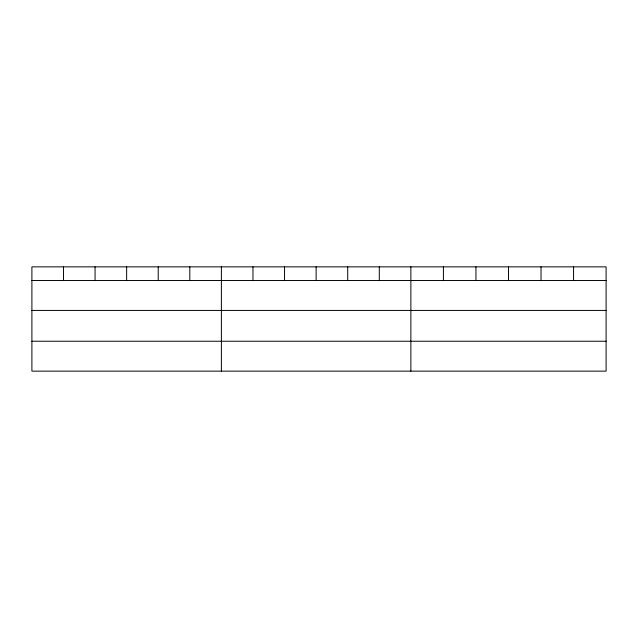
<?xml version="1.0" encoding="UTF-8"?>
<svg xmlns="http://www.w3.org/2000/svg" width="638" height="638" viewBox="0 0 638 638"><rect width="100%" height="100%" fill="white"/><g stroke="black" fill="none" stroke-linecap="round" stroke-linejoin="round"><path stroke-width="0.96" d="M606.1 310.427L606.1 266.859L31.9 266.859L31.9 371.141L606.1 371.141L606.1 310.427L31.9 310.427M31.9 280.521L606.1 280.521M31.9 341.234L606.1 341.234M573.562 266.859L573.562 280.521M541.024 266.859L541.024 280.521M508.486 266.859L508.486 280.521M475.948 266.859L475.948 280.521M443.41 266.859L443.41 280.521M410.872 266.859L410.872 371.141M379.291 266.859L379.291 280.521M347.71 266.859L347.71 280.521M316.129 266.859L316.129 280.521M284.548 266.859L284.548 280.521M252.967 266.859L252.967 280.521M221.386 266.859L221.386 371.141M189.805 266.859L189.805 280.521M158.224 266.859L158.224 280.521M126.643 266.859L126.643 280.521M95.062 266.859L95.062 280.521M63.481 266.859L63.481 280.521"/></g></svg>
